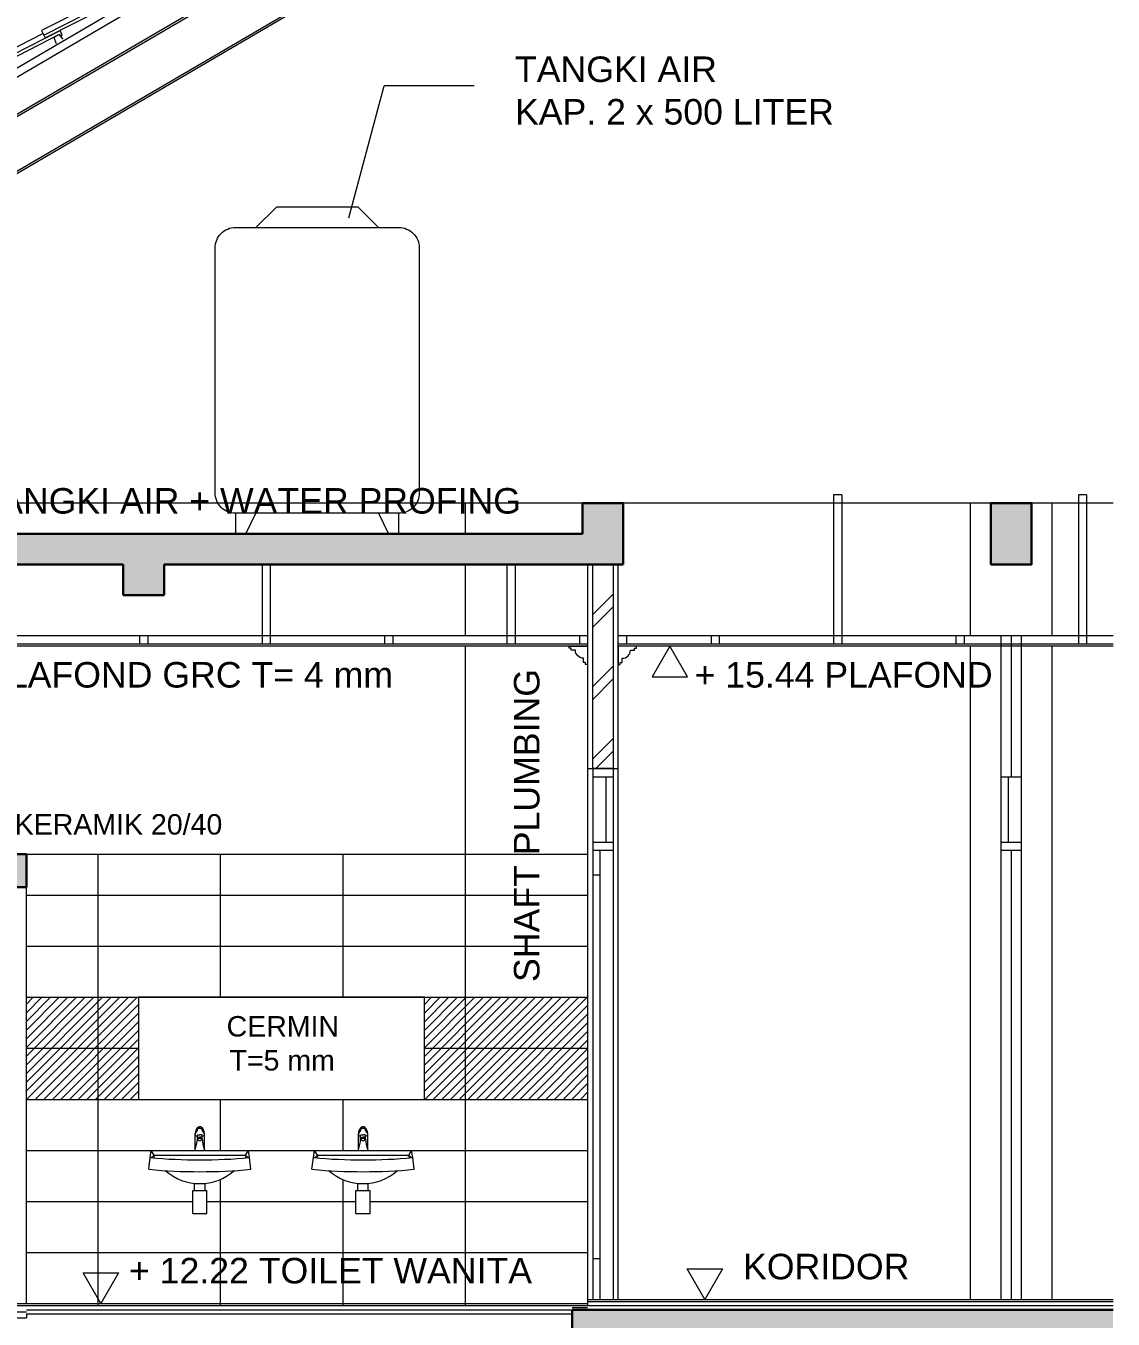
# Model space of a CAD drawing. Header units: millimetres. Extents: x -11 to 1625, y -267 to 180.
# Drawn here: x 1139.92 to 1150.57, y -16.47 to -3.81 of the extents above; entities that cross this region are included whole.
import ezdxf

# ---------------------------------------------------------------- set-up
doc = ezdxf.new("R2010")
doc.units = ezdxf.units.MM
for name, color, linetype, lineweight in [('ars', 11, 'Continuous', 5), ('blk', 1, 'Continuous', 30), ('GEN', 11, 'Continuous', 5), ('kap', 71, 'Continuous', 15), ('kus', 63, 'Continuous', 15), ('lan', 7, 'Continuous', 15), ('not', 7, 'Continuous', 20), ('pla', 213, 'Continuous', 15), ('SANITAIR', 4, 'Continuous', 5), ('sol kol', 8, 'Continuous', 0), ('tem', 5, 'Continuous', 20)]:
    doc.layers.add(name, color=color, linetype=linetype, lineweight=lineweight)
doc.styles.add('S', font='SIMPLEX', dxfattribs={"width": 1.1})
doc.styles.get("Standard").update_dxf_attribs({"font": 'ARIALUNI.TTF'})
doc.linetypes.add('BATTING', pattern='A,0.0001,-0.1,[134,ltypeshp.shx,S=0.1,R=0,X=-0.1,Y=0],-0.2,[134,ltypeshp.shx,S=0.1,R=180,X=0.1,Y=0],-0.1', length=0.4001)

# ---------------------------------------------------------------- blocks, each defined once
blk = doc.blocks.new('PEILA')
blk.add_lwpolyline([(-0.188, -0.325), (0.188, -0.325), (0, 0)], close=True)
at = {"style": 'S', "width": 1.1, "flags": 4}
blk.add_attdef('CAT', (0.265, -0.289), '', height=0.2, dxfattribs=at)
blk = doc.blocks.new('PEIL')
blk.add_lwpolyline([(-0.188, 0.325), (0.188, 0.325), (0, 0)], close=True)
at = {"style": 'S', "width": 1.1, "flags": 4}
blk.add_attdef('CAT', (0.265, 0.036), '', height=0.2, dxfattribs=at)
blk = doc.blocks.new('STWASH')
for p, q in [((-0.2606, -0.0379), (-0.255, 0)), ((-0.255, 0), (0.255, 0)), ((-0.2394, -0.0248), (-0.255, 0)), ((0.2394, -0.0248), (0.255, 0)), ((0.2606, -0.0379), (0.255, 0)), ((-0.2688, -0.0993), (-0.2606, -0.0379)), ((-0.255, -0.0384), (-0.2394, -0.0248)), ((-0.2365, -0.0248), (-0.2438, -0.0394)), ((-0.2394, -0.0248), (0.2394, -0.0248)), ((0.2365, -0.0248), (0.2438, -0.0394)), ((0.255, -0.0384), (0.2394, -0.0248)), ((0.2688, -0.0993), (0.2606, -0.0379)), ((-0.0273, -0.2109), (-0.0273, -0.173)), ((0.0273, -0.2109), (0.0273, -0.173)), ((-0.0375, -0.3309), (-0.0375, -0.2109)), ((-0.0375, -0.2109), (0.0375, -0.2109)), ((0.0375, -0.3309), (0.0375, -0.2109)), ((-0.0375, -0.3309), (0.0375, -0.3309))]:
    blk.add_line(p, q)
for centre, radius, start, end in [((0, 2.845), 2.8947, 264.8351, 275.1649), ((0, 2.7829), 2.8947, 264.67268, 275.32732), ((0, 0.1013), 0.2756, 228.79891, 311.20109)]:
    blk.add_arc(centre, radius, start, end)

msp = doc.modelspace()

# ---------------------------------------------------------------- hatches: boundary and pattern name
at = {"layer": 'ars'}
h = msp.add_hatch(dxfattribs=at)
h.set_pattern_fill('TEMBOK', color=256, scale=0.5)
h.set_pattern_definition([(45, (1117.5823, -116.658), (-0.3535534, 0.3535534), []), (45, (1117.7073, -116.658), (-0.3535534, 0.3535534), [])])
h.paths.add_polyline_path([(1145.4738433, -11.0800001), (1145.4738433, -9.0800001), (1145.6738433, -9.0800001), (1145.6738433, -11.0800001)])
h = msp.add_hatch(dxfattribs=at)
h.set_pattern_fill('_USER', color=256, scale=0.06, angle=45, pattern_type=0)
h.set_pattern_definition([(45, (1139.923843, -14.32), (-0.0424264, 0.0424264), [])])
h.paths.add_polyline_path([(1140.6238433, -13.8200001), (1140.6238433, -13.3200001), (1139.9238433, -13.3200001), (1139.9238433, -13.8200001)])
h.paths.add_polyline_path([(1140.6238433, -14.3200001), (1140.6238433, -13.8200001), (1139.9238433, -13.8200001), (1139.9238433, -14.3200001)])
h.paths.add_polyline_path([(1141.0238433, -13.8200001), (1140.6238433, -13.8200001), (1140.6238433, -14.3200001), (1141.0238433, -14.3200001)])
h.paths.add_polyline_path([(1141.0238433, -13.3200001), (1140.6238433, -13.3200001), (1140.6238433, -13.8200001), (1141.0238433, -13.8200001)])
h.paths.add_polyline_path([(1144.2238433, -13.8200001), (1144.2238433, -13.3200001), (1143.8238433, -13.3200001), (1143.8238433, -13.8200001)])
h.paths.add_polyline_path([(1144.2238433, -13.8200001), (1143.8238433, -13.8200001), (1143.8238433, -14.3200001), (1144.2238433, -14.3200001)])
h.paths.add_polyline_path([(1145.4238433, -14.3200001), (1145.4238433, -13.8200001), (1144.2238433, -13.8200001), (1144.2238433, -14.3200001)])
h.paths.add_polyline_path([(1145.4238433, -13.8200001), (1145.4238433, -13.3200001), (1144.2238433, -13.3200001), (1144.2238433, -13.8200001)])
h.paths.add_polyline_path([(1144.6396415, -13.2958797), (1144.6396415, -10.1429124), (1145.0231681, -10.1429124), (1145.0231681, -13.2958797)], flags=9)
at = {"layer": 'sol kol'}
h = msp.add_hatch(color=256, dxfattribs=at)
h.dxf.hatch_style = 1
h.paths.add_polyline_path([(1145.7738433, -8.4800001), (1145.3738433, -8.4800001), (1145.3738433, -8.7800001), (1136.7738433, -8.7800001), (1136.7738433, -8.4800001), (1136.3738433, -8.4800001), (1136.3738433, -9.0800001), (1140.8738433, -9.0800001), (1140.8738433, -9.3800001), (1141.2738433, -9.3800001), (1141.2738433, -9.0800001), (1145.7738433, -9.0800001)])
h = msp.add_hatch(color=256, dxfattribs=at)
h.dxf.hatch_style = 1
h.paths.add_polyline_path([(1149.7738433, -8.4800001), (1149.3738433, -8.4800001), (1149.3738433, -9.0800001), (1149.7738433, -9.0800001)])
h = msp.add_hatch(color=256, dxfattribs=at)
h.dxf.hatch_style = 1
h.paths.add_polyline_path([(1139.6238433, -11.9200001), (1139.6238433, -12.2400001), (1139.9238433, -12.2400001), (1139.9238433, -11.9200001)])
h = msp.add_hatch(color=256, dxfattribs=at)
h.dxf.hatch_style = 1
h.paths.add_polyline_path([(1150.5738433, -16.6200001), (1150.5738433, -16.3800001), (1145.2738433, -16.3800001), (1145.2738433, -16.6200001), (1136.8738433, -16.6200001), (1136.8738433, -16.3800001), (1136.2738433, -16.3800001), (1136.2738433, -17.5800001), (1136.8738433, -17.5800001), (1136.8738433, -16.8600001), (1139.6238433, -16.8600001), (1139.6238433, -17.0200001), (1139.9238433, -17.0200001), (1139.9238433, -16.8600001), (1145.2738433, -16.8600001), (1145.2738433, -17.5800001), (1145.8738433, -17.5800001), (1145.8738433, -16.6200001), (1149.2738433, -16.6200001), (1149.2738433, -17.5800001), (1149.8738433, -17.5800001), (1149.8738433, -16.6200001)])

# ---------------------------------------------------------------- linework, layer by layer
at = {"layer": 'ars', "ltscale": 10}
for p, q in [((1147.3238433, -0.2890492), (1133.5738433, -8.3356143)), ((1147.3238433, -0.3099048), (1136.8238433, -6.4545546)), ((1147.3238433, -0.8475174), (1136.8238433, -6.9921671)), ((1147.3238433, -0.868373), (1136.8238433, -7.0130228))]:
    msp.add_line(p, q, dxfattribs=at)
at = {"layer": 'ars'}
for p, q in [((1145.4238433, -9.8800001), (1136.7238433, -9.8800001)), ((1150.5738433, -9.8800001), (1145.7238433, -9.8800001)), ((1139.9238433, -11.9200001), (1145.4238433, -11.9200001)), ((1140.6238433, -11.9200001), (1140.6238433, -16.3400001)), ((1141.8238433, -11.9200001), (1141.8238433, -13.3200001)), ((1143.0238433, -11.9200001), (1143.0238433, -13.3200001)), ((1139.9238433, -12.3200001), (1145.4238433, -12.3200001)), ((1139.9238433, -12.8200001), (1145.4238433, -12.8200001)), ((1139.9238433, -13.3200001), (1145.4238433, -13.3200001)), ((1139.9238433, -13.8200001), (1141.0238433, -13.8200001)), ((1143.8238433, -13.8200001), (1145.4238433, -13.8200001)), ((1139.9238433, -14.3200001), (1145.4238433, -14.3200001)), ((1141.8238433, -14.3200001), (1141.8238433, -14.8200001)), ((1143.0238433, -14.3200001), (1143.0238433, -14.8200001)), ((1139.9238433, -14.8200001), (1145.4238433, -14.8200001)), ((1141.8238433, -15.1046146), (1141.8238433, -16.3400001)), ((1143.0238433, -15.1046146), (1143.0238433, -16.3400001)), ((1139.9238433, -15.3200001), (1141.5539028, -15.3200001)), ((1141.6937839, -15.3200001), (1143.1539028, -15.3200001)), ((1143.2937839, -15.3200001), (1145.4238433, -15.3200001)), ((1139.9238433, -15.8200001), (1145.4238433, -15.8200001)), ((1139.6238433, -16.3200001), (1145.4238433, -16.3200001)), ((1139.6238433, -16.3400001), (1145.4238433, -16.3400001)), ((1144.2238433, -16.3200001), (1144.2238433, -16.3400001)), ((1145.4238433, -16.2800001), (1150.5738433, -16.2800001)), ((1145.4238433, -16.3000001), (1150.5738433, -16.3000001)), ((1145.4238433, -16.3200001), (1145.4238433, -16.3400001))]:
    msp.add_line(p, q, dxfattribs=at)
at = {"layer": 'ars', "linetype": 'BATTING', "ltscale": 0.1}
for p, q in [((1145.4238433, -16.3400001), (1150.5738433, -16.3400001)), ((1139.9238433, -16.3800001), (1145.2738433, -16.3800001))]:
    msp.add_line(p, q, dxfattribs=at)
at = {"layer": 'ars', "linetype": 'BATTING', "ltscale": 0.15}
msp.add_line((1139.6238433, -16.4000001), (1139.9238433, -16.4000001), dxfattribs=at)
at = {"layer": 'ars', "linetype": 'BATTING', "ltscale": 0.05}
msp.add_line((1145.2738433, -16.3600001), (1145.4238433, -16.3600001), dxfattribs=at)
at = {"layer": 'ars'}
msp.add_lwpolyline([(1140.2844955, -3.9374735), (1140.2455629, -3.8907375), (1140.1937766, -3.9210391), (1140.2154471, -3.9778756)], dxfattribs=at)
msp.add_lwpolyline([(1145.4738433, -11.0800001), (1145.4738433, -9.0800001), (1145.6738433, -9.0800001), (1145.6738433, -11.0800001)], close=True, dxfattribs=at)
at = {"layer": 'blk'}
for p, q in [((1145.7738433, -8.4800001), (1145.3738433, -8.4800001)), ((1145.3738433, -8.4800001), (1145.3738433, -8.7800001)), ((1145.7738433, -9.0800001), (1145.7738433, -8.4800001)), ((1136.7738433, -8.7800001), (1145.3738433, -8.7800001)), ((1136.3738433, -9.0800001), (1140.8738433, -9.0800001)), ((1140.8738433, -9.0800001), (1140.8738433, -9.3800001)), ((1141.2738433, -9.3800001), (1141.2738433, -9.0800001)), ((1141.2738433, -9.0800001), (1145.7738433, -9.0800001)), ((1140.8738433, -9.3800001), (1141.2738433, -9.3800001)), ((1145.2738433, -16.3800001), (1150.5738433, -16.3800001)), ((1145.2738433, -16.3800001), (1145.2738433, -16.6200001))]:
    msp.add_line(p, q, dxfattribs=at)
for points in [[(1149.3738433, -9.0800001), (1149.7738433, -9.0800001), (1149.7738433, -8.4800001), (1149.3738433, -8.4800001)], [(1139.6238433, -12.2400001), (1139.9238433, -12.2400001), (1139.9238433, -11.9200001), (1139.6238433, -11.9200001)]]:
    msp.add_lwpolyline(points, close=True, dxfattribs=at)
at = {"layer": 'GEN', "color": 11}
for p, q in [((1140.0954388, -3.8968077), (1140.7195645, -3.5798424)), ((1139.6294494, -4.1694706), (1140.2535752, -3.8525052))]:
    msp.add_line(p, q, dxfattribs=at)
for points in [[(1140.5533251, -3.6081895), (1140.0727984, -3.8522273), (1140.109023, -3.923556), (1140.7153166, -3.6156468), (1140.7243728, -3.6334789), (1140.7422049, -3.6244228), (1140.7195645, -3.5798424)], [(1140.0873357, -3.8808523), (1139.606809, -4.1248902), (1139.6430337, -4.1962188), (1140.2493272, -3.8883096), (1140.2583834, -3.9061418), (1140.2762156, -3.8970856), (1140.2535752, -3.8525052)]]:
    msp.add_lwpolyline(points, dxfattribs=at)
at = {"layer": 'kap'}
msp.add_lwpolyline([(1147.5738433, 0.2223202), (1133.4134604, -8.0632984), (1133.3729692, -7.9943022), (1147.5738433, 0.3150088)], dxfattribs=at)
at = {"layer": 'kus'}
for p, q in [((1149.4738433, -9.7800001), (1149.4738433, -16.2800001)), ((1149.5738433, -9.7800001), (1149.5738433, -11.1600001)), ((1149.6738433, -9.7800001), (1149.6738433, -16.2800001)), ((1145.4738433, -11.0800001), (1145.4738433, -16.2800001)), ((1145.6738433, -11.0800001), (1145.6738433, -16.2800001)), ((1145.4738433, -11.1600001), (1145.6738433, -11.1600001)), ((1145.6038433, -11.1600001), (1145.6038433, -11.8000001)), ((1149.4738433, -11.1600001), (1149.6738433, -11.1600001)), ((1149.5438433, -11.1600001), (1149.5438433, -11.8000001)), ((1145.4738433, -11.8000001), (1145.6738433, -11.8000001)), ((1145.4738433, -11.8800001), (1145.6738433, -11.8800001)), ((1145.5438433, -11.8800001), (1145.5438433, -16.2800001)), ((1149.4738433, -11.8000001), (1149.6738433, -11.8000001)), ((1149.4738433, -11.8800001), (1149.6738433, -11.8800001)), ((1149.5738433, -11.8800001), (1149.5738433, -16.2800001)), ((1145.4738433, -12.1200001), (1145.5438433, -12.1200001)), ((1145.4738433, -15.8800001), (1145.5438433, -15.8800001))]:
    msp.add_line(p, q, dxfattribs=at)
at = {"layer": 'lan'}
for p, q in [((1145.4238433, -9.0800001), (1145.4238433, -11.0800001)), ((1145.7238433, -11.0800001), (1145.7238433, -9.0800001)), ((1145.4238433, -11.0800001), (1145.4238433, -16.2800001)), ((1145.4238433, -11.0800001), (1145.7238433, -11.0800001)), ((1145.7238433, -16.2800001), (1145.7238433, -11.0800001)), ((1139.9238433, -16.3200001), (1139.9238433, -12.2400001)), ((1145.4238433, -16.2800001), (1145.4238433, -16.3200001)), ((1136.8738433, -16.4600001), (1139.9238433, -16.4600001)), ((1139.9238433, -16.4200001), (1145.2738433, -16.4200001)), ((1139.9238433, -16.4200001), (1139.9238433, -16.4600001))]:
    msp.add_line(p, q, dxfattribs=at)
for points in [[(1143.3738433, -5.7800001), (1143.1738433, -5.5800001), (1142.3738433, -5.5800001), (1142.1738433, -5.7800001)], [(1141.9738433, -8.5800001), (1141.9738433, -8.7800001), (1142.0738433, -8.7800001), (1142.1738433, -8.5800001)], [(1143.3738433, -8.5800001), (1143.4738433, -8.7800001), (1143.5738433, -8.7800001), (1143.5738433, -8.5800001)]]:
    msp.add_lwpolyline(points, dxfattribs=at)
for points in [[(1143.5738433, -5.7800001, -0.4142135624), (1143.7738433, -5.9800001), (1143.7738433, -8.3800001, -0.4142135624), (1143.5738433, -8.5800001), (1141.9738433, -8.5800001, -0.4142135624), (1141.7738433, -8.3800001), (1141.7738433, -5.9800001, -0.4142135624), (1141.9738433, -5.7800001)], [(1145.2638433, -9.9200001), (1145.2638433, -9.9000001), (1145.2438433, -9.9000001), (1145.2438433, -9.8800001), (1145.4238433, -9.8800001), (1145.4238433, -10.0600001), (1145.4038433, -10.0600001), (1145.4038433, -10.0400001), (1145.3838433, -10.0400001), (1145.3838433, -10.0000001, -0.4142135624), (1145.3038433, -9.9200001)], [(1145.8838433, -9.9200001), (1145.8838433, -9.9000001), (1145.9038433, -9.9000001), (1145.9038433, -9.8800001), (1145.7238433, -9.8800001), (1145.7238433, -10.0600001), (1145.7438433, -10.0600001), (1145.7438433, -10.0400001), (1145.7638433, -10.0400001), (1145.7638433, -10.0000001, 0.4142135624), (1145.8438433, -9.9200001)]]:
    msp.add_lwpolyline(points, format="xyb", close=True, dxfattribs=at)
msp.add_lwpolyline([(1141.0238433, -14.3200001), (1143.8238433, -14.3200001), (1143.8238433, -13.3200001), (1141.0238433, -13.3200001)], close=True, dxfattribs=at)
at = {"layer": 'not'}
for p in [(1143.0823495, -5.6860388), (1144.3119577, -4.3927511)]:
    msp.add_line(p, (1143.428885, -4.3927511), dxfattribs=at)
at = {"layer": 'pla'}
for p, q in [((1147.9138433, -8.4000001), (1147.8338433, -8.4000001)), ((1147.8338433, -8.4000001), (1147.8338433, -9.8600001)), ((1147.9138433, -8.4000001), (1147.9138433, -9.8600001)), ((1150.3138433, -8.4000001), (1150.2338433, -8.4000001)), ((1150.2338433, -8.4000001), (1150.2338433, -9.8600001)), ((1150.3138433, -8.4000001), (1150.3138433, -9.8600001)), ((1142.2338433, -9.0800001), (1142.2338433, -9.8600001)), ((1142.3138433, -9.0800001), (1142.3138433, -9.8600001)), ((1144.6338433, -9.0800001), (1144.6338433, -9.8600001)), ((1144.7138433, -9.0800001), (1144.7138433, -9.8600001)), ((1145.4238433, -9.7800001), (1136.7238433, -9.7800001)), ((1145.4238433, -9.8600001), (1136.7238433, -9.8600001)), ((1141.0338433, -9.7800001), (1141.0338433, -9.8600001)), ((1141.1138433, -9.7800001), (1141.1138433, -9.8600001)), ((1143.4338433, -9.7800001), (1143.4338433, -9.8600001)), ((1143.5138433, -9.7800001), (1143.5138433, -9.8600001)), ((1145.3438433, -9.7800001), (1145.3438433, -9.8600001)), ((1150.5738433, -9.7800001), (1145.7238433, -9.7800001)), ((1150.5738433, -9.8600001), (1145.7238433, -9.8600001)), ((1145.8038433, -9.7800001), (1145.8038433, -9.8600001)), ((1146.6338433, -9.7800001), (1146.6338433, -9.8600001)), ((1146.7138433, -9.7800001), (1146.7138433, -9.8600001)), ((1149.0338433, -9.7800001), (1149.0338433, -9.8600001)), ((1149.1138433, -9.7800001), (1149.1138433, -9.8600001))]:
    msp.add_line(p, q, dxfattribs=at)
at = {"layer": 'SANITAIR'}
for p, q in [((1141.5774675, -14.8200001), (1141.5774675, -14.6549107)), ((1141.5883005, -14.6771686), (1141.5993132, -14.6818083)), ((1141.5993132, -14.7060531), (1141.5993132, -14.6727826)), ((1141.6045976, -14.6674982), (1141.6233149, -14.6674982)), ((1141.6067959, -14.6894813), (1141.6233149, -14.6894813)), ((1141.6091947, -14.5998033), (1141.6073243, -14.5945629)), ((1141.6106764, -14.58912), (1141.6233149, -14.58912)), ((1141.6359534, -14.58912), (1141.6233149, -14.58912)), ((1141.6420322, -14.6674982), (1141.6233149, -14.6674982)), ((1141.6398339, -14.6894813), (1141.6233149, -14.6894813)), ((1141.6374351, -14.5998033), (1141.6393055, -14.5945629)), ((1141.6473166, -14.7060531), (1141.6473166, -14.6727826)), ((1141.6583293, -14.6771686), (1141.6473166, -14.6818083)), ((1141.6691623, -14.8200001), (1141.6691623, -14.6549107)), ((1143.1774675, -14.8200001), (1143.1774675, -14.6549107)), ((1143.1883005, -14.6771686), (1143.1993132, -14.6818083)), ((1143.1993132, -14.7060531), (1143.1993132, -14.6727826)), ((1143.2045976, -14.6674982), (1143.2233149, -14.6674982)), ((1143.2067959, -14.6894813), (1143.2233149, -14.6894813)), ((1143.2091947, -14.5998033), (1143.2073243, -14.5945629)), ((1143.2106764, -14.58912), (1143.2233149, -14.58912)), ((1143.2359534, -14.58912), (1143.2233149, -14.58912)), ((1143.2420322, -14.6674982), (1143.2233149, -14.6674982)), ((1143.2398339, -14.6894813), (1143.2233149, -14.6894813)), ((1143.2374351, -14.5998033), (1143.2393055, -14.5945629)), ((1143.2473166, -14.7060531), (1143.2473166, -14.6727826)), ((1143.2583293, -14.6771686), (1143.2473166, -14.6818083)), ((1143.2691623, -14.8200001), (1143.2691623, -14.6549107)), ((1141.6056122, -14.7034606), (1141.6056122, -14.7130185)), ((1141.6410176, -14.7034606), (1141.6410176, -14.7130185)), ((1143.2056122, -14.7034606), (1143.2056122, -14.7130185)), ((1143.2410176, -14.7034606), (1143.2410176, -14.7130185))]:
    msp.add_line(p, q, dxfattribs=at)
for centre, radius, start, end in [((1141.6592171, -14.6574261), 0.0817924, 129.3479, 178.2327), ((1141.5940421, -14.661695), 0.016487, 136.61142842, 252.64389363), ((1141.514097, -14.5859916), 0.093614, 316.55216906, 356.26839864), ((1141.6045976, -14.6727826), 0.0052844, 90, 180), ((1141.6106764, -14.5922906), 0.0031706, 90, 176.26839864), ((1141.6121809, -14.5987375), 0.0031706, 199.64265529, 257.87186298), ((1141.6214337, -14.5556803), 0.0472108, 257.87186298, 272.283), ((1141.6251961, -14.5556803), 0.0472108, 267.717, 282.12813702), ((1141.6344489, -14.5987375), 0.0031706, 282.12813702, 340.35734471), ((1141.6359534, -14.5922906), 0.0031706, 3.73160136, 90), ((1141.7325328, -14.5859916), 0.093614, 183.73160136, 223.44783094), ((1141.5874127, -14.6574261), 0.0817924, 1.7673, 50.6521), ((1141.6420322, -14.6727826), 0.0052844, 0, 90), ((1141.6525877, -14.661695), 0.016487, 287.35610637, 43.38857158), ((1143.2592171, -14.6574261), 0.0817924, 129.3479, 178.2327), ((1143.1940421, -14.661695), 0.016487, 136.61142842, 252.64389363), ((1143.114097, -14.5859916), 0.093614, 316.55216906, 356.26839864), ((1143.2045976, -14.6727826), 0.0052844, 90, 180), ((1143.2106764, -14.5922906), 0.0031706, 90, 176.26839864), ((1143.2121809, -14.5987375), 0.0031706, 199.64265529, 257.87186298), ((1143.2214337, -14.5556803), 0.0472108, 257.87186298, 272.283), ((1143.2251961, -14.5556803), 0.0472108, 267.717, 282.12813702), ((1143.2344489, -14.5987375), 0.0031706, 282.12813702, 340.35734471), ((1143.2359534, -14.5922906), 0.0031706, 3.73160136, 90), ((1143.3325328, -14.5859916), 0.093614, 183.73160136, 223.44783094), ((1143.1874127, -14.6574261), 0.0817924, 1.7673, 50.6521), ((1143.2420322, -14.6727826), 0.0052844, 0, 90), ((1143.2525877, -14.661695), 0.016487, 287.35610637, 43.38857158), ((1141.1871196, -14.6811213), 0.4129429, 340.956, 356.5394), ((1141.6108966, -14.7034606), 0.0052844, 128.55780399, 180), ((1141.6108966, -14.7103814), 0.0052844, 121.64113922, 180), ((1141.6108966, -14.7130185), 0.0052844, 180, 228.69305834), ((1141.6238433, -14.6982851), 0.024898, 228.69305834, 268.767), ((1141.6237377, -14.7195706), 0.025886, 90.947014, 128.55780399), ((1141.6215605, -14.7276875), 0.0256122, 86.07514, 121.64113922), ((1141.6250693, -14.7276875), 0.0256122, 58.35886078, 93.92486), ((1141.6228922, -14.7195706), 0.025886, 51.44219601, 89.052986), ((1141.6227865, -14.6982851), 0.024898, 271.233, 311.30694166), ((1141.6357332, -14.7103814), 0.0052844, 0, 58.35886078), ((1141.6357332, -14.7034606), 0.0052844, 0, 51.44219601), ((1141.6357332, -14.7130185), 0.0052844, 311.30694166, 0), ((1142.0595103, -14.6811213), 0.4129429, 183.4606, 199.044), ((1142.7871196, -14.6811213), 0.4129429, 340.956, 356.5394), ((1143.2108966, -14.7034606), 0.0052844, 128.55780399, 180), ((1143.2108966, -14.7103814), 0.0052844, 121.64113922, 180), ((1143.2108966, -14.7130185), 0.0052844, 180, 228.69305834), ((1143.2238433, -14.6982851), 0.024898, 228.69305834, 268.767), ((1143.2237377, -14.7195706), 0.025886, 90.947014, 128.55780399), ((1143.2215605, -14.7276875), 0.0256122, 86.07514, 121.64113922), ((1143.2250693, -14.7276875), 0.0256122, 58.35886078, 93.92486), ((1143.2228922, -14.7195706), 0.025886, 51.44219601, 89.052986), ((1143.2227865, -14.6982851), 0.024898, 271.233, 311.30694166), ((1143.2357332, -14.7103814), 0.0052844, 0, 58.35886078), ((1143.2357332, -14.7034606), 0.0052844, 0, 51.44219601), ((1143.2357332, -14.7130185), 0.0052844, 311.30694166, 0), ((1143.6595103, -14.6811213), 0.4129429, 183.4606, 199.044)]:
    msp.add_arc(centre, radius, start, end, dxfattribs=at)
at = {"layer": 'tem'}
for p, q in [((1150.5738433, -8.4800001), (1136.1738433, -8.4800001)), ((1144.2238433, -8.4800001), (1144.2238433, -8.7800001)), ((1149.1738433, -8.4800001), (1149.1738433, -9.7800001)), ((1149.9738433, -8.4800001), (1149.9738433, -9.7800001)), ((1144.2238433, -9.0800001), (1144.2238433, -9.7800001)), ((1144.2238433, -9.8800001), (1144.2238433, -16.3200001)), ((1149.1738433, -9.8800001), (1149.1738433, -16.2800001)), ((1149.9738433, -9.8800001), (1149.9738433, -16.2800001))]:
    msp.add_line(p, q, dxfattribs=at)

# ---------------------------------------------------------------- block references
at = {"layer": 'not'}
ref = msp.add_blockref('PEIL', (1137.4497624, -8.7800001), dxfattribs=dict(at, xscale=0.9237604307034012, yscale=0.9237604307034012, zscale=0.9237604307034012))
ref.add_attrib('CAT', '+ 15.99 R. TANGKI AIR + WATER PROFING', (1137.726436, -8.5826942), dxfattribs={"layer": '0', "height": 0.25, "flags": 4})
ref = msp.add_blockref('PEILA', (1137.9948578, -9.8800001), dxfattribs=dict(at, xscale=0.9237604307034012, yscale=0.9237604307034012, zscale=0.9237604307034012))
ref.add_attrib('CAT', '+ 15.44 PLAFOND GRC T= 4 mm', (1138.2382032, -10.286552), dxfattribs={"layer": '0', "height": 0.25, "flags": 4})
ref = msp.add_blockref('PEILA', (1146.2285592, -9.8800001), dxfattribs=dict(at, xscale=0.9237604307034012, yscale=0.9237604307034012, zscale=0.9237604307034012))
ref.add_attrib('CAT', '+ 15.44 PLAFOND', (1146.4719046, -10.286552), dxfattribs={"layer": '0', "height": 0.25, "flags": 4})
ref = msp.add_blockref('PEIL', (1146.5733652, -16.2800001), dxfattribs=dict(at, xscale=0.9237604307034012, yscale=0.9237604307034012, zscale=0.9237604307034012))
ref.add_attrib('CAT', ' KORIDOR', (1146.8500388, -16.0826942), dxfattribs={"layer": '0', "height": 0.25, "flags": 4})
ref = msp.add_blockref('PEIL', (1140.6530186, -16.3200001), dxfattribs=dict(at, xscale=0.9237604307034012, yscale=0.9237604307034012, zscale=0.9237604307034012))
ref.add_attrib('CAT', '+ 12.22 TOILET WANITA', (1140.9296921, -16.1226942), dxfattribs={"layer": '0', "height": 0.25, "flags": 4})
at = {"layer": 'SANITAIR', "xscale": 1.865081647059172, "yscale": 1.865081647059172, "zscale": 1.865081647059172}
for p in [(1141.6238433, -14.8200001), (1143.2238433, -14.8200001)]:
    msp.add_blockref('STWASH', p, dxfattribs=at)

# ---------------------------------------------------------------- texts
at = {"layer": 'not', "attachment_point": 1}
for s, width, insert, char_height in [('TANGKI AIR\\PKAP. 2 x 500 LITER', 3.378637173, (1144.7119577, -4.1055355), 0.25), ('\\pi0.055978;BORDER KERAMIK 20/40', 3.386035834, (1138.481039, -11.5263494), 0.2), ('\\pi0.095629;CERMIN\\P\\pi0.12421;T=5 mm', 1.256742989, (1141.7905124, -13.5043381), 0.2)]:
    msp.add_mtext_dynamic_manual_height_columns(s, width=width, gutter_width=4.3707989, heights=[0], dxfattribs=dict(at, insert=insert, char_height=char_height))
at = {"layer": 'not', "insert": (1144.7021415, -13.2333797), "char_height": 0.25, "attachment_point": 1, "rotation": 90}
msp.add_mtext_dynamic_manual_height_columns('\\pi0.062906;SHAFT PLUMBING', width=3.15377864, gutter_width=4.3707989, heights=[0], dxfattribs=at)

doc.saveas('drawing.dxf')
